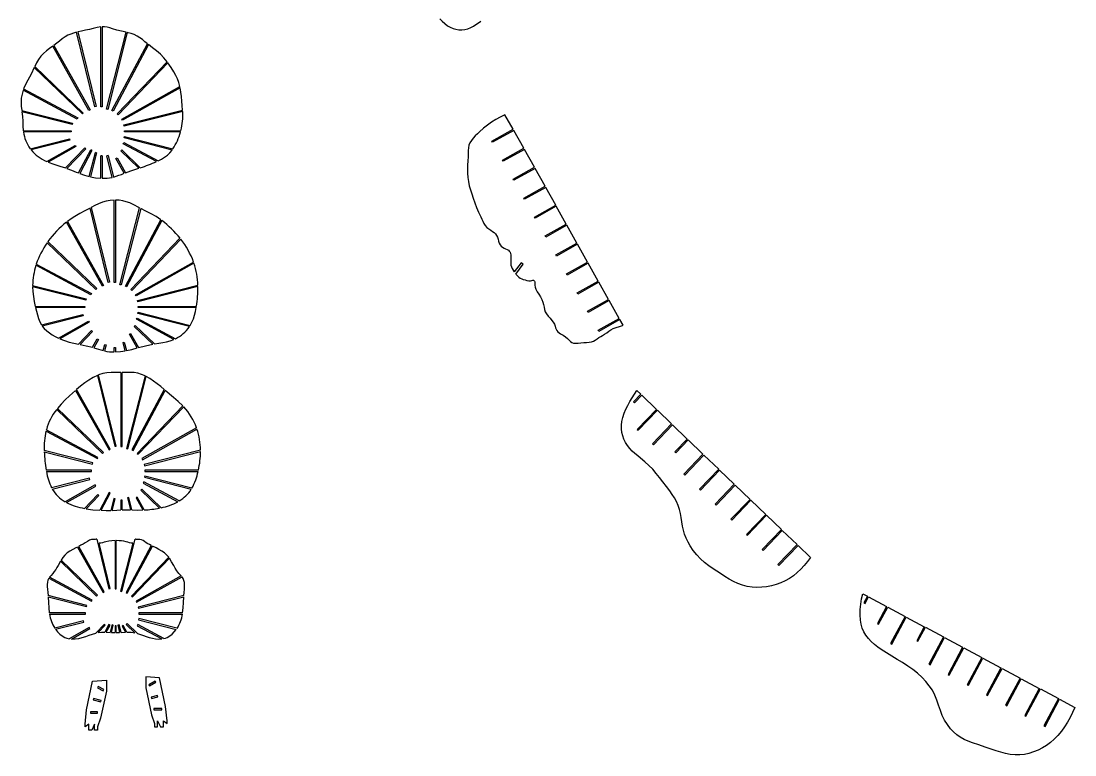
# Model space of a CAD drawing. Extents: x -3595 to 3921, y -3104 to 3416.
# Drawn here: x -2149 to 275, y -2720 to -1033 of the extents above; entities that cross this region are included whole.
import ezdxf

# ---------------------------------------------------------------- set-up
doc = ezdxf.new("R2010")
doc.units = 0
doc.layers.get('0').update_dxf_attribs({"linetype": 'CONTINUOUS'})

msp = doc.modelspace()

# ---------------------------------------------------------------- linework, layer by layer
at = {"color": 7, "linetype": 'CONTINUOUS'}
for p, q in [((-1979.6, -1230.1), (-2021.7, -1058.7)), ((-2018.8, -1058), (-1976.7, -1229.4)), ((-1965.7, -1230.2), (-1965.7, -1046.1)), ((-1962.7, -1045.9), (-1962.7, -1230.2)), ((-1952.7, -1235.1), (-1907.7, -1058.7)), ((-1904.8, -1059.3), (-1949.8, -1235.9)), ((-1992.9, -1238.5), (-2076, -1090.7)), ((-2073.5, -1088.9), (-1990.2, -1237.1)), ((-1940.1, -1238.3), (-1858.2, -1085.4)), ((-1855.8, -1087.2), (-1937.5, -1239.8)), ((-2117.6, -1137.1), (-2005.9, -1244.3)), ((-1927.9, -1246.5), (-1813.1, -1126.9)), ((-1811.2, -1129.3), (-1925.7, -1248.5)), ((-2008, -1246.5), (-2119, -1139.9)), ((-1917.3, -1258.3), (-1783.5, -1183.1)), ((-1782.9, -1186.2), (-1915.8, -1261)), ((-2019.8, -1258.3), (-2144.3, -1191.7)), ((-2143.3, -1188.8), (-2018.4, -1255.7)), ((-1976.7, -1229.4), (-1979.6, -1230.1)), ((-1962.7, -1230.2), (-1965.7, -1230.2)), ((-1949.8, -1235.9), (-1952.7, -1235.1)), ((-2147.7, -1238.2), (-2030.5, -1268)), ((-2031.3, -1270.9), (-2147.4, -1241.3)), ((-2018.4, -1255.7), (-2019.8, -1258.3)), ((-2005.9, -1244.3), (-2008, -1246.5)), ((-1990.2, -1237.1), (-1992.9, -1238.5)), ((-1937.5, -1239.8), (-1940.1, -1238.3)), ((-1925.7, -1248.5), (-1927.9, -1246.5)), ((-1915.8, -1261), (-1917.3, -1258.3)), ((-1912.4, -1271.8), (-1777.5, -1237.6)), ((-1777.3, -1240.7), (-1911.7, -1274.7)), ((-1017.3, -1281.8), (-1035.9, -1248.7)), ((-2030.5, -1268), (-2031.3, -1270.9)), ((-1911.7, -1274.7), (-1912.4, -1271.8)), ((-1065.8, -1309.1), (-1017.3, -1281.8)), ((-1015.8, -1284.4), (-1064.4, -1311.7)), ((-992.8, -1325.4), (-1015.8, -1284.4)), ((-2143.9, -1284.9), (-2033.6, -1284.9)), ((-2033.6, -1287.9), (-2143.5, -1287.9)), ((-2128.1, -1326.4), (-2037.9, -1303.5)), ((-2037.1, -1306.4), (-2126.1, -1328.9)), ((-2037.9, -1303.5), (-2037.1, -1306.4)), ((-2033.6, -1284.9), (-2033.6, -1287.9)), ((-1911.6, -1301.4), (-1910.9, -1298.5)), ((-1801.6, -1329.4), (-1911.6, -1301.4)), ((-1910.9, -1284.9), (-1781.4, -1284.9)), ((-1910.9, -1287.9), (-1910.9, -1284.9)), ((-1782.2, -1287.9), (-1910.9, -1287.9)), ((-1910.9, -1298.5), (-1799.8, -1326.7)), ((-1064.4, -1311.7), (-1065.8, -1309.1)), ((-2090.1, -1355.5), (-2024.8, -1318.8)), ((-2023.3, -1321.4), (-2086.6, -1357)), ((-2047.1, -1370.6), (-2002.5, -1324.2)), ((-2000.4, -1326.3), (-2044, -1371.8)), ((-2024.8, -1318.8), (-2023.3, -1321.4)), ((-2017.2, -1382.1), (-1988.8, -1329.2)), ((-1986.2, -1330.6), (-2014.3, -1383.2)), ((-2000.4, -1326.3), (-2002.5, -1324.2)), ((-1986.2, -1330.6), (-1988.8, -1329.2)), ((-1919.7, -1331.2), (-1917.6, -1329.1)), ((-1878.1, -1371.1), (-1919.7, -1331.2)), ((-1917.6, -1329.1), (-1874.9, -1370.1)), ((-1914.4, -1314.8), (-1913, -1312.2)), ((-1837.6, -1356), (-1914.4, -1314.8)), ((-1913, -1312.2), (-1834.1, -1354.4)), ((-1041.3, -1352.7), (-992.8, -1325.4)), ((-991.3, -1328), (-1039.9, -1355.3)), ((-968.3, -1369), (-991.3, -1328)), ((-1992.1, -1390.1), (-1978.1, -1334.9)), ((-1975.2, -1335.6), (-1989.2, -1390.8)), ((-1975.2, -1335.6), (-1978.1, -1334.9)), ((-1962.7, -1342.7), (-1965.7, -1342.7)), ((-1965.7, -1394.2), (-1965.7, -1342.7)), ((-1962.7, -1342.7), (-1962.7, -1394.3)), ((-1949, -1342), (-1951.9, -1342.7)), ((-1939.8, -1392.2), (-1951.9, -1342.7)), ((-1949, -1342), (-1936.8, -1391.5)), ((-1930.8, -1348.8), (-1928.2, -1347.3)), ((-1911.6, -1382.9), (-1930.8, -1348.8)), ((-1928.2, -1347.3), (-1908.8, -1381.9)), ((-1039.9, -1355.3), (-1041.3, -1352.7)), ((-1016.8, -1396.3), (-968.3, -1369)), ((-966.8, -1371.6), (-1015.4, -1398.9)), ((-943.8, -1412.5), (-966.8, -1371.6)), ((-1015.4, -1398.9), (-1016.8, -1396.3)), ((-992.3, -1439.8), (-943.8, -1412.5)), ((-942.3, -1415.2), (-990.8, -1442.5)), ((-919.3, -1456.1), (-942.3, -1415.2)), ((-1934.6, -1634), (-1934.6, -1444.4)), ((-1931.6, -1444.3), (-1931.6, -1634)), ((-990.8, -1442.5), (-992.3, -1439.8)), ((-1948.5, -1633.9), (-1990.4, -1463.1)), ((-1987.7, -1461.6), (-1945.6, -1633.2)), ((-1921.6, -1638.9), (-1876.6, -1462.1)), ((-1873.8, -1463.5), (-1918.7, -1639.6)), ((-967.8, -1483.4), (-919.3, -1456.1)), ((-917.8, -1458.7), (-966.3, -1486)), ((-894.8, -1499.7), (-917.8, -1458.7)), ((-1961.8, -1642.3), (-2044.5, -1495.1)), ((-2042.1, -1493.3), (-1959.1, -1640.8)), ((-1909, -1642.1), (-1827.5, -1489.8)), ((-1825, -1491.6), (-1906.4, -1643.5)), ((-966.3, -1486), (-967.8, -1483.4)), ((-943.3, -1527), (-894.8, -1499.7)), ((-893.3, -1502.3), (-941.8, -1529.6)), ((-870.3, -1543.3), (-893.3, -1502.3)), ((-941.8, -1529.6), (-943.3, -1527)), ((-1976.9, -1650.2), (-2089.1, -1542.5)), ((-2087.3, -1540), (-1974.8, -1648)), ((-1896.8, -1650.2), (-1783.5, -1532.2)), ((-1781.6, -1534.5), (-1894.6, -1652.3)), ((-918.8, -1570.6), (-870.3, -1543.3)), ((-868.8, -1545.9), (-917.3, -1573.2)), ((-845.8, -1586.9), (-868.8, -1545.9)), ((-917.3, -1573.2), (-918.8, -1570.6)), ((-1988.7, -1662.1), (-2115, -1594.4)), ((-2114.1, -1591.5), (-1987.3, -1659.4)), ((-1886.2, -1662.1), (-1752.3, -1586.8)), ((-1751.3, -1589.7), (-1884.7, -1664.7)), ((-998.9, -1588.3), (-1014.7, -1609.2)), ((-1010.8, -1614.4), (-994, -1592.1)), ((-994, -1592.1), (-998.9, -1588.3)), ((-894.3, -1614.2), (-845.8, -1586.9)), ((-844.3, -1589.5), (-892.8, -1616.8)), ((-821.2, -1630.5), (-844.3, -1589.5)), ((-892.8, -1616.8), (-894.3, -1614.2)), ((-2122.5, -1640.4), (-1999.5, -1671.7)), ((-2000.2, -1674.6), (-2122.5, -1643.5)), ((-1974.8, -1648), (-1976.9, -1650.2)), ((-1959.1, -1640.8), (-1961.8, -1642.3)), ((-1945.6, -1633.2), (-1948.5, -1633.9)), ((-1931.6, -1634), (-1934.6, -1634)), ((-1918.7, -1639.6), (-1921.6, -1638.9)), ((-1906.4, -1643.5), (-1909, -1642.1)), ((-1881.3, -1675.5), (-1742.2, -1640.3)), ((-1742.2, -1643.4), (-1880.6, -1678.4)), ((-869.8, -1657.8), (-821.2, -1630.5)), ((-819.8, -1633.1), (-868.3, -1660.4)), ((-797.5, -1672.7), (-819.8, -1633.1)), ((-1999.5, -1671.7), (-2000.2, -1674.6)), ((-1987.3, -1659.4), (-1988.7, -1662.1)), ((-1894.6, -1652.3), (-1896.8, -1650.2)), ((-1884.7, -1664.7), (-1886.2, -1662.1)), ((-868.3, -1660.4), (-869.8, -1657.8)), ((-846, -1700), (-797.5, -1672.7)), ((-2116.5, -1688.7), (-2002.5, -1688.7)), ((-2002.5, -1691.7), (-2115.8, -1691.7)), ((-2002.5, -1688.7), (-2002.5, -1691.7)), ((-1880.6, -1678.4), (-1881.3, -1675.5)), ((-1879.8, -1688.7), (-1745.5, -1688.7)), ((-1879.8, -1691.7), (-1879.8, -1688.7)), ((-1746, -1691.7), (-1879.8, -1691.7)), ((-796, -1675.4), (-844.5, -1702.6)), ((-773, -1716.3), (-796, -1675.4)), ((-2102.3, -1731.4), (-2006.8, -1707.3)), ((-2006, -1710.2), (-2100.6, -1734.1)), ((-2006.8, -1707.3), (-2006, -1710.2)), ((-1883.3, -1718.5), (-1881.9, -1715.9)), ((-1797.3, -1764.6), (-1883.3, -1718.5)), ((-1881.9, -1715.9), (-1793.9, -1763)), ((-1880.5, -1705.1), (-1879.8, -1702.2)), ((-1761.8, -1735.3), (-1880.5, -1705.1)), ((-1879.8, -1702.2), (-1760.1, -1732.7)), ((-844.5, -1702.6), (-846, -1700)), ((-821.5, -1743.6), (-773, -1716.3)), ((-771.5, -1718.9), (-820, -1746.2)), ((-764, -1732.2), (-771.5, -1718.9)), ((-2063.1, -1761.6), (-1993.7, -1722.5)), ((-1992.2, -1725.1), (-2059.7, -1763.1)), ((-2017.1, -1775.5), (-1987.3, -1744.5)), ((-1993.7, -1722.5), (-1992.2, -1725.1)), ((-1987.3, -1744.5), (-1985.1, -1746.5)), ((-1888.6, -1735), (-1886.5, -1732.8)), ((-1846.1, -1775.8), (-1888.6, -1735)), ((-1886.5, -1732.8), (-1842.5, -1775.1)), ((-820, -1746.2), (-821.5, -1743.6)), ((-1985.1, -1746.5), (-2013.5, -1776.1)), ((-1984.5, -1782.9), (-1974, -1763.3)), ((-1971.3, -1764.7), (-1981.6, -1783.9)), ((-1974, -1763.3), (-1971.3, -1764.7)), ((-1899.7, -1752.6), (-1897.1, -1751.1)), ((-1881.9, -1784.4), (-1899.7, -1752.6)), ((-1897.1, -1751.1), (-1878.9, -1783.6)), ((-1960.2, -1790.4), (-1956.5, -1776.1)), ((-1953.6, -1776.9), (-1957.3, -1791.1)), ((-1956.5, -1776.1), (-1953.6, -1776.9)), ((-1934.6, -1793.4), (-1934.6, -1783)), ((-1934.6, -1783), (-1931.6, -1783)), ((-1931.6, -1783), (-1931.6, -1793.3)), ((-1914.5, -1772.1), (-1911.6, -1771.4)), ((-1909.9, -1790.9), (-1914.5, -1772.1)), ((-1911.6, -1771.4), (-1906.9, -1790.4)), ((-1919.5, -1841.1), (-1919.5, -2010.5)), ((-1916.5, -2010.5), (-1916.5, -1841)), ((-1973.4, -1847.3), (-1933.4, -2010.4)), ((-1930.5, -2009.7), (-1970.6, -1846.2)), ((-1864, -1848.3), (-1906.5, -2015.4)), ((-1903.6, -2016.2), (-1861.2, -1849.7)), ((-2023.6, -1881.9), (-1946.7, -2018.8)), ((-1944, -2017.3), (-2021.3, -1879.9)), ((-1819.7, -1880.1), (-1894, -2018.6)), ((-1891.3, -2020), (-1817.4, -1882.1)), ((-723.6, -1890.9), (-740, -1908)), ((-732.6, -1882.3), (-723.6, -1890.9)), ((-740, -1908), (-737.8, -1910.1)), ((-737.8, -1910.1), (-721.4, -1893)), ((-721.4, -1893), (-687.5, -1925.5)), ((-2067.2, -1925.6), (-1961.8, -2026.7)), ((-1959.7, -2024.6), (-2065.3, -1923.2)), ((-1777, -1917.7), (-1881.7, -2026.7)), ((-1879.5, -2028.8), (-1774.9, -1919.9)), ((-687.5, -1925.5), (-731.7, -1971.5)), ((-729.5, -1973.6), (-685.4, -1927.6)), ((-685.4, -1927.6), (-652.5, -1959.1)), ((-652.5, -1959.1), (-696.7, -2005.1)), ((-694.5, -2007.2), (-650.4, -1961.2)), ((-650.4, -1961.2), (-616.5, -1993.7)), ((-2091.7, -1975.3), (-1973.6, -2038.6)), ((-1972.2, -2036), (-2091, -1972.3)), ((-1745.5, -1968), (-1871.1, -2038.6)), ((-1869.6, -2041.2), (-1744.5, -1970.9)), ((-731.7, -1971.5), (-729.5, -1973.6)), ((-1933.4, -2010.4), (-1930.5, -2009.7)), ((-1919.5, -2010.5), (-1916.5, -2010.5)), ((-696.7, -2005.1), (-694.5, -2007.2)), ((-616.5, -1993.7), (-644.8, -2023.2)), ((-642.6, -2025.3), (-614.3, -1995.8)), ((-614.3, -1995.8), (-580.4, -2028.4)), ((-1984.4, -2048.3), (-2095.8, -2019.9)), ((-2095.7, -2023), (-1985.1, -2051.2)), ((-1973.6, -2038.6), (-1972.2, -2036)), ((-1961.8, -2026.7), (-1959.7, -2024.6)), ((-1946.7, -2018.8), (-1944, -2017.3)), ((-1906.5, -2015.4), (-1903.6, -2016.2)), ((-1894, -2018.6), (-1891.3, -2020)), ((-1881.7, -2026.7), (-1879.5, -2028.8)), ((-1736.3, -2019.2), (-1866.3, -2052.1)), ((-1865.5, -2055), (-1736.3, -2022.3)), ((-644.8, -2023.2), (-642.6, -2025.3)), ((-580.4, -2028.4), (-624.6, -2074.4)), ((-622.4, -2076.4), (-578.2, -2030.5)), ((-578.2, -2030.5), (-544.3, -2063)), ((-1985.1, -2051.2), (-1984.4, -2048.3)), ((-1871.1, -2038.6), (-1869.6, -2041.2)), ((-1866.3, -2052.1), (-1865.5, -2055)), ((-1987.4, -2065.2), (-2091.2, -2065.2)), ((-2090.6, -2068.2), (-1987.4, -2068.2)), ((-1991.7, -2083.8), (-2078.8, -2105.8)), ((-1990.9, -2086.7), (-1991.7, -2083.8)), ((-1987.4, -2068.2), (-1987.4, -2065.2)), ((-1864.7, -2078.7), (-1865.4, -2081.6)), ((-1865.4, -2081.6), (-1757.6, -2109.1)), ((-1741.1, -2065.2), (-1864.7, -2065.2)), ((-1864.7, -2065.2), (-1864.7, -2068.2)), ((-1864.7, -2068.2), (-1741.8, -2068.2)), ((-1755.9, -2106.4), (-1864.7, -2078.7)), ((-624.6, -2074.4), (-622.4, -2076.4)), ((-544.3, -2063), (-588.5, -2109)), ((-586.3, -2111.1), (-542.2, -2065.1)), ((-542.2, -2065.1), (-508.3, -2097.6)), ((-2077.4, -2108.6), (-1990.9, -2086.7)), ((-1978.6, -2099), (-2047.7, -2137.9)), ((-2044.5, -2139.6), (-1977.1, -2101.7)), ((-1977.1, -2101.7), (-1978.6, -2099)), ((-1866.8, -2092.4), (-1868.2, -2095.1)), ((-1868.2, -2095.1), (-1788.6, -2137.7)), ((-1785.5, -2136), (-1866.8, -2092.4)), ((-588.5, -2109), (-586.3, -2111.1)), ((-508.3, -2097.6), (-552.4, -2143.6)), ((-550.3, -2145.7), (-506.1, -2099.7)), ((-506.1, -2099.7), (-472.2, -2132.3)), ((-1972.2, -2121), (-2003.2, -2153.2)), ((-1999.6, -2153.9), (-1970.1, -2123.1)), ((-1970.1, -2123.1), (-1972.2, -2121)), ((-1946.5, -2116.6), (-1968.2, -2157.3)), ((-1964.9, -2157.5), (-1943.8, -2118)), ((-1943.8, -2118), (-1946.5, -2116.6)), ((-1935.8, -2130.5), (-1942.7, -2157.7)), ((-1939.6, -2157.6), (-1932.9, -2131.3)), ((-1932.9, -2131.3), (-1935.8, -2130.5)), ((-1901.4, -2128), (-1904.3, -2128.7)), ((-1904.3, -2128.7), (-1897.4, -2156.7)), ((-1894.3, -2156.8), (-1901.4, -2128)), ((-1882, -2127.6), (-1884.7, -2129.1)), ((-1884.7, -2129.1), (-1869.2, -2156.6)), ((-1865.8, -2156.5), (-1882, -2127.6)), ((-1871.4, -2109.3), (-1873.5, -2111.5)), ((-1873.5, -2111.5), (-1830.7, -2152.6)), ((-1827.2, -2151.8), (-1871.4, -2109.3)), ((-472.2, -2132.3), (-516.4, -2178.2)), ((-1916.5, -2134), (-1919.5, -2134)), ((-1919.5, -2134), (-1919.5, -2156.4)), ((-1916.5, -2156.2), (-1916.5, -2134)), ((-1916.5, -2156.2), (-1897.4, -2156.7)), ((-552.4, -2143.6), (-550.3, -2145.7)), ((-514.2, -2180.3), (-470, -2134.3)), ((-470, -2134.3), (-436.1, -2166.9)), ((-516.4, -2178.2), (-514.2, -2180.3)), ((-436.1, -2166.9), (-480.3, -2212.9)), ((-478.1, -2215), (-434, -2169)), ((-434, -2169), (-400.1, -2201.5)), ((-400.1, -2201.5), (-444.2, -2247.5)), ((-442.1, -2249.6), (-397.9, -2203.6)), ((-397.9, -2203.6), (-364, -2236.1)), ((-1975, -2224), (-1946.9, -2338.2)), ((-1933, -2227.2), (-1933, -2338.2)), ((-1930, -2338.2), (-1930, -2227.1)), ((-1917.1, -2343.9), (-1886.6, -2224)), ((-480.3, -2212.9), (-478.1, -2215)), ((-2019, -2241.9), (-1960.2, -2346.6)), ((-1957.6, -2345.1), (-2016.4, -2240.6)), ((-1944, -2337.4), (-1969.7, -2232.9)), ((-1891.9, -2232.9), (-1920, -2343.2)), ((-1849.7, -2238.4), (-1907.5, -2346.4)), ((-1904.8, -2347.8), (-1847, -2239.8)), ((-444.2, -2247.5), (-442.1, -2249.6)), ((-364, -2236.1), (-408.2, -2282.1)), ((-406, -2284.2), (-361.8, -2238.2)), ((-361.8, -2238.2), (-332.8, -2266.1)), ((-2058.4, -2274.7), (-1975.3, -2354.5)), ((-1973.3, -2352.3), (-2056.9, -2272.1)), ((-1809.5, -2265.2), (-1895.2, -2354.5)), ((-1893.1, -2356.6), (-1807.7, -2267.7)), ((-408.2, -2282.1), (-406, -2284.2)), ((-2085.5, -2313.7), (-1987.2, -2366.4)), ((-1985.8, -2363.7), (-2083.8, -2311.2)), ((-1780.8, -2308), (-1884.6, -2366.4)), ((-1883.2, -2369), (-1778.7, -2310.2)), ((-1960.2, -2346.6), (-1957.6, -2345.1)), ((-1946.9, -2338.2), (-1944, -2337.4)), ((-1933, -2338.2), (-1930, -2338.2)), ((-1920, -2343.2), (-1917.1, -2343.9)), ((-1907.5, -2346.4), (-1904.8, -2347.8)), ((-212.6, -2349.4), (-202.2, -2355)), ((-1997.9, -2376), (-2087, -2353.3)), ((-2086.7, -2356.5), (-1998.6, -2378.9)), ((-1987.2, -2366.4), (-1985.8, -2363.7)), ((-1975.3, -2354.5), (-1973.3, -2352.3)), ((-1895.2, -2354.5), (-1893.1, -2356.6)), ((-1884.6, -2366.4), (-1883.2, -2369)), ((-1774.8, -2353.2), (-1879.8, -2379.8)), ((-1879.1, -2382.7), (-1775, -2356.4)), ((-202.2, -2355), (-210.3, -2370.1)), ((-210.3, -2370.1), (-207.6, -2371.5)), ((-207.6, -2371.5), (-199.5, -2356.4)), ((-199.5, -2356.4), (-158.1, -2378.6)), ((-2000.9, -2393), (-2084.3, -2393)), ((-2083.8, -2396), (-2000.9, -2396)), ((-2000.9, -2396), (-2000.9, -2393)), ((-1998.6, -2378.9), (-1997.9, -2376)), ((-1879.8, -2379.8), (-1879.1, -2382.7)), ((-1777.5, -2393), (-1878.2, -2393)), ((-1878.2, -2393), (-1878.2, -2396)), ((-1878.2, -2396), (-1777.9, -2396)), ((-158.1, -2378.6), (-179.1, -2417.8)), ((-176.5, -2419.3), (-155.4, -2380)), ((-155.4, -2380), (-115.3, -2401.5)), ((-2005.2, -2411.5), (-2071.7, -2428.4)), ((-2069.9, -2431), (-2004.5, -2414.5)), ((-2004.5, -2414.5), (-2005.2, -2411.5)), ((-1958, -2419.8), (-1977.2, -2439.8)), ((-1972, -2438.7), (-1955.8, -2421.9)), ((-1955.8, -2421.9), (-1958, -2419.8)), ((-1947.1, -2420.3), (-1956.4, -2437.7)), ((-1953, -2437.7), (-1944.4, -2421.7)), ((-1944.4, -2421.7), (-1947.1, -2420.3)), ((-1939.8, -2420.7), (-1944.2, -2438.1)), ((-1941.2, -2438.3), (-1936.9, -2421.4)), ((-1936.9, -2421.4), (-1939.8, -2420.7)), ((-1930, -2422.8), (-1933, -2422.8)), ((-1933, -2422.8), (-1933, -2438.6)), ((-1930, -2438.7), (-1930, -2422.8)), ((-1923.6, -2420.5), (-1926.5, -2421.2)), ((-1926.5, -2421.2), (-1922.3, -2438.4)), ((-1919.2, -2438.2), (-1923.6, -2420.5)), ((-1914.2, -2422.2), (-1916.8, -2423.7)), ((-1916.8, -2423.7), (-1908.9, -2437.7)), ((-1905.5, -2437.7), (-1914.2, -2422.2)), ((-1905, -2417.8), (-1907.1, -2420)), ((-1907.1, -2420), (-1887.1, -2439.2)), ((-1881.2, -2440.7), (-1905, -2417.8)), ((-1880.3, -2420.2), (-1881.8, -2422.8)), ((-1881.8, -2422.8), (-1825.2, -2453.1)), ((-1820.4, -2452.3), (-1880.3, -2420.2)), ((-1878.2, -2406.5), (-1878.9, -2409.4)), ((-1878.9, -2409.4), (-1792.2, -2431.5)), ((-1790.4, -2428.8), (-1878.2, -2406.5)), ((-179.1, -2417.8), (-176.5, -2419.3)), ((-115.3, -2401.5), (-148.8, -2463.9)), ((-146.1, -2465.3), (-112.7, -2402.9)), ((-112.7, -2402.9), (-71.3, -2425.1)), ((-1992.1, -2426.8), (-2038.4, -2452.8)), ((-2033.3, -2453.4), (-1990.7, -2429.4)), ((-1990.7, -2429.4), (-1992.1, -2426.8)), ((-1953, -2437.7), (-1944.2, -2438.1)), ((-1941.2, -2438.3), (-1933, -2438.6)), ((-1930, -2438.7), (-1922.3, -2438.4)), ((-1919.2, -2438.2), (-1908.9, -2437.7)), ((-71.3, -2425.1), (-88.4, -2457.2)), ((-85.8, -2458.6), (-68.6, -2426.5)), ((-68.6, -2426.5), (-27.2, -2448.7)), ((-148.8, -2463.9), (-146.1, -2465.3)), ((-88.4, -2457.2), (-85.8, -2458.6)), ((-27.2, -2448.7), (-60.6, -2511.1)), ((-58, -2512.6), (-24.5, -2450.1)), ((-24.5, -2450.1), (16.9, -2472.3)), ((16.9, -2472.3), (-16.5, -2534.7)), ((-13.9, -2536.2), (19.5, -2473.8)), ((19.5, -2473.8), (61, -2495.9)), ((61, -2495.9), (27.5, -2558.4)), ((-60.6, -2511.1), (-58, -2512.6)), ((30.2, -2559.8), (63.6, -2497.4)), ((63.6, -2497.4), (105, -2519.6)), ((105, -2519.6), (71.6, -2582)), ((74.3, -2583.4), (107.7, -2521)), ((107.7, -2521), (149.1, -2543.2)), ((-1830.7, -2542.2), (-1862.4, -2540.5)), ((-1862.4, -2540.5), (-1862.4, -2565.8)), ((-1816.5, -2608.5), (-1830.7, -2542.2)), ((-16.5, -2534.7), (-13.9, -2536.2)), ((149.1, -2543.2), (115.7, -2605.6)), ((118.3, -2607), (151.8, -2544.6)), ((151.8, -2544.6), (193.2, -2566.8)), ((-1998.8, -2616.3), (-1984.5, -2550.1)), ((-1984.5, -2550.1), (-1952.8, -2548.3)), ((-1971.9, -2562.6), (-1973.3, -2565.2)), ((-1973.3, -2565.2), (-1960.3, -2572.2)), ((-1958.9, -2569.5), (-1971.9, -2562.6)), ((-1960.3, -2572.2), (-1958.9, -2569.5)), ((-1952.8, -2548.3), (-1952.8, -2573.6)), ((-1862.4, -2565.8), (-1848.7, -2627.4)), ((-1840.5, -2550.2), (-1855.2, -2558.5)), ((-1855.2, -2558.5), (-1853.7, -2561.1)), ((-1853.7, -2561.1), (-1839, -2552.8)), ((-1839, -2552.8), (-1840.5, -2550.2)), ((27.5, -2558.4), (30.2, -2559.8)), ((193.2, -2566.8), (159.8, -2629.2)), ((162.4, -2630.6), (195.8, -2568.2)), ((195.8, -2568.2), (237.3, -2590.4)), ((-1982.6, -2590.4), (-1983.3, -2593.3)), ((-1983.3, -2593.3), (-1965.8, -2597.7)), ((-1965.1, -2594.8), (-1982.6, -2590.4)), ((-1952.8, -2573.6), (-1966.5, -2635.2)), ((-1835.4, -2583.4), (-1849.5, -2587)), ((-1849.5, -2587), (-1848.8, -2589.9)), ((-1848.8, -2589.9), (-1834.7, -2586.3)), ((-1834.7, -2586.3), (-1835.4, -2583.4)), ((71.6, -2582), (74.3, -2583.4)), ((237.3, -2590.4), (203.8, -2652.8)), ((206.5, -2654.2), (239.9, -2591.8)), ((239.9, -2591.8), (275.2, -2610.7)), ((-2001.8, -2649.2), (-1998.8, -2616.3)), ((-1965.8, -2597.7), (-1965.1, -2594.8)), ((-1825.5, -2612.8), (-1843.9, -2612.8)), ((-1843.9, -2612.8), (-1843.9, -2615.8)), ((-1843.9, -2615.8), (-1825.5, -2615.8)), ((-1825.5, -2615.8), (-1825.5, -2612.8)), ((-1813.4, -2641.3), (-1816.5, -2608.5)), ((115.7, -2605.6), (118.3, -2607)), ((-1973.3, -2620.7), (-1989.7, -2620.7)), ((-1989.7, -2620.7), (-1989.7, -2623.7)), ((-1989.7, -2623.7), (-1973.3, -2623.7)), ((-1973.3, -2623.7), (-1973.3, -2620.7)), ((-1966.5, -2635.2), (-1973.2, -2655.5)), ((-1848.7, -2627.4), (-1842, -2647.7)), ((-1835.5, -2655.3), (-1835.5, -2641.3)), ((-1835.5, -2641.3), (-1828.7, -2655.3)), ((-1821.8, -2655.3), (-1821.8, -2641.3)), ((-1821.8, -2641.3), (-1813.4, -2647.7)), ((-1813.4, -2647.7), (-1813.4, -2641.3)), ((159.8, -2629.2), (162.4, -2630.6)), ((-1993.4, -2649.2), (-2001.8, -2655.5)), ((-2001.8, -2655.5), (-2001.8, -2649.2)), ((-1993.4, -2663.2), (-1993.4, -2649.2)), ((-1986.5, -2663.2), (-1993.4, -2663.2)), ((-1979.8, -2649.2), (-1986.5, -2663.2)), ((-1979.8, -2663.2), (-1979.8, -2649.2)), ((-1973.2, -2663.2), (-1979.8, -2663.2)), ((-1973.2, -2655.5), (-1973.2, -2663.2)), ((-1842, -2647.7), (-1842, -2655.3)), ((-1842, -2655.3), (-1835.5, -2655.3)), ((-1828.7, -2655.3), (-1821.8, -2655.3)), ((203.8, -2652.8), (206.5, -2654.2))]:
    msp.add_line(p, q, dxfattribs=at)
at = {"color": 7, "linetype": 'CONTINUOUS', "flags": 128}
for points in [[(-1185.9, -1027.7), (-1180.3, -1033.5), (-1174.3, -1038.9), (-1167.8, -1043.8), (-1161.8, -1047.2), (-1155.4, -1050), (-1148.7, -1051.9), (-1141.8, -1053), (-1134.8, -1053.1), (-1127.9, -1052.3), (-1121.2, -1050.6), (-1114.7, -1048), (-1108.6, -1044.6), (-1102.7, -1040.9), (-1097, -1036.9), (-1091.2, -1033)], [(-2021.7, -1058.7), (-2028.4, -1060.5), (-2034.9, -1062.7), (-2041.2, -1065.3), (-2047.9, -1069.2), (-2054.3, -1073.8), (-2060.6, -1078.8), (-2067, -1084), (-2073.5, -1088.9)], [(-1965.7, -1046.1), (-1974.3, -1047.5), (-1982.9, -1049.7), (-1991.8, -1052), (-2000.8, -1054.1), (-2009.8, -1056), (-2018.8, -1058)], [(-1907.7, -1058.7), (-1918.1, -1056.4), (-1928.6, -1053.9), (-1939, -1050.9), (-1945, -1048.9), (-1950.9, -1047.2), (-1956.8, -1046.1), (-1962.7, -1045.9)], [(-1858.2, -1085.4), (-1864.1, -1080.5), (-1870, -1075.7), (-1876, -1071.2), (-1882.2, -1067.3), (-1888.7, -1064.1), (-1895.5, -1061.8), (-1902.6, -1059.9), (-1904.8, -1059.3)], [(-2076, -1090.7), (-2083.5, -1096), (-2090.7, -1101.5), (-2097.4, -1107.4), (-2103.4, -1113.9), (-2108.7, -1121.1), (-2113.4, -1128.9), (-2117.6, -1137.1)], [(-1813.1, -1126.9), (-1820.5, -1117.8), (-1828.5, -1109.3), (-1837.2, -1101.6), (-1846.4, -1094.4), (-1855.8, -1087.2)], [(-1783.5, -1183.1), (-1786, -1174.5), (-1789.2, -1166), (-1793.1, -1157.8), (-1797.4, -1149.9), (-1804, -1139.4), (-1811.2, -1129.3)], [(-2119, -1139.9), (-2126.2, -1154.7), (-2133.9, -1169), (-2138.9, -1178.7), (-2143.3, -1188.8)], [(-1777.5, -1237.6), (-1778.5, -1227.4), (-1779.6, -1217), (-1780.4, -1206.6), (-1781.4, -1196.3), (-1782.9, -1186.2)], [(-2144.3, -1191.7), (-2146.8, -1200.7), (-2148.5, -1210), (-2149.1, -1219.4), (-2148.7, -1228.8), (-2147.7, -1238.2)], [(-2147.4, -1241.3), (-2146.1, -1252.2), (-2145.4, -1263.1), (-2144.8, -1274), (-2143.9, -1284.9)], [(-1035.9, -1248.7), (-1046.8, -1253.7), (-1057, -1259.2), (-1066.7, -1265.3), (-1076.1, -1272.1), (-1085.3, -1279.4), (-1094.4, -1287.3), (-1099.5, -1292), (-1104.5, -1297), (-1109.1, -1302.1), (-1113.2, -1307.4), (-1116.5, -1312.9), (-1118.9, -1318.4), (-1120.1, -1324.2), (-1120.4, -1330.1), (-1120.3, -1336.2), (-1120.4, -1345.2), (-1121.3, -1354.5), (-1122.2, -1363.9), (-1122.3, -1373.2), (-1121.9, -1382.4), (-1121.2, -1392.2), (-1120.1, -1402), (-1118.2, -1411.7), (-1115.5, -1421.1), (-1112.3, -1430.4), (-1109.2, -1439.8), (-1105.5, -1450.8), (-1101.4, -1461.5), (-1096.6, -1472.1), (-1091.6, -1482.7), (-1089.3, -1488), (-1086.9, -1493.2), (-1084.2, -1498.3), (-1081.1, -1503), (-1077.4, -1507.2), (-1073.1, -1510.7), (-1068.2, -1513.9), (-1064.4, -1516.3), (-1060.8, -1519), (-1057.6, -1522), (-1055.1, -1525.7), (-1053.3, -1530), (-1051.9, -1534.5), (-1050.6, -1539.2), (-1049.2, -1543.7), (-1047.2, -1547.6), (-1044.8, -1550.6), (-1041.7, -1552.9), (-1038.1, -1554.7), (-1034.4, -1556.2), (-1030.8, -1557.9), (-1028.1, -1559.5), (-1025.9, -1561.5), (-1024.3, -1564), (-1023.3, -1566.9), (-1022.8, -1570.2), (-1022.6, -1573.8), (-1022.6, -1579.2), (-1022.8, -1584.6), (-1022.8, -1589.7), (-1022.3, -1594.2), (-1021.2, -1598.2), (-1019.6, -1601.9), (-1017.3, -1605.5), (-1014.7, -1609.2)], [(-1834.1, -1354.4), (-1826.2, -1350.5), (-1818.8, -1346.1), (-1812.3, -1341.1), (-1806.6, -1335.5), (-1801.6, -1329.4)], [(-2086.6, -1357), (-2073.5, -1361.8), (-2060.3, -1366.2), (-2047.1, -1370.6)], [(-2044, -1371.8), (-2033, -1375.9), (-2022.1, -1380.3), (-2017.2, -1382.1)], [(-1908.8, -1381.9), (-1896.8, -1377.5), (-1884.9, -1373.4), (-1878.1, -1371.1)], [(-2014.3, -1383.2), (-2003.3, -1386.9), (-1992.1, -1390.1)], [(-1989.2, -1390.8), (-1977.5, -1393), (-1965.7, -1394.2)], [(-1934.6, -1444.4), (-1943.8, -1445.1), (-1953, -1446.9), (-1962, -1449.6), (-1970.7, -1453.1), (-1979.2, -1457.2), (-1987.7, -1461.6)], [(-1876.6, -1462.1), (-1891.5, -1454.5), (-1899.2, -1451), (-1907.1, -1448.1), (-1915.1, -1446), (-1923.3, -1444.7), (-1931.6, -1444.3)], [(-1990.4, -1463.1), (-2002.3, -1469.2), (-2014, -1475.4), (-2025.4, -1481.9), (-2033.9, -1487.4), (-2042.1, -1493.3)], [(-1827.5, -1489.8), (-1838.4, -1482.4), (-1849.9, -1475.8), (-1861.8, -1469.6), (-1873.8, -1463.5)], [(-1010.8, -1614.4), (-1007.7, -1618), (-1004.4, -1621.3), (-1001, -1623.8), (-997.5, -1625.4), (-993.8, -1626.7), (-989.8, -1628), (-985.6, -1629.4), (-981.4, -1630.1), (-977, -1629.9), (-974.3, -1629.4), (-972, -1628.9), (-970.5, -1628.8), (-969.4, -1629), (-968.4, -1629.7), (-967.9, -1630.7), (-967.6, -1632.1), (-967.4, -1635.7), (-967.3, -1639.9), (-966.6, -1644.5), (-964.9, -1649.1), (-961.7, -1655), (-957.9, -1661), (-954.1, -1667), (-950.8, -1672.9), (-948.6, -1678.8), (-947.2, -1684.7), (-946.1, -1690.5), (-944.9, -1695.8), (-943.1, -1701), (-940.3, -1706.1), (-936.5, -1711.1), (-932.2, -1716), (-927.9, -1721), (-924.7, -1725.3), (-922.2, -1729.6), (-920.6, -1733.9), (-919.5, -1738.2), (-918.4, -1741.5), (-916.9, -1744.5), (-914.7, -1747.3), (-911.6, -1749.8), (-907.9, -1752.1), (-902.3, -1755.2), (-896.8, -1758.6), (-892.1, -1762.4), (-888.1, -1766.5), (-885.1, -1769.4), (-881.9, -1771.7), (-878.3, -1773.1), (-874.2, -1773.7), (-867.8, -1773.4), (-861.1, -1772.5), (-854.6, -1771.8), (-848.4, -1771.6), (-842.5, -1771.3), (-836.9, -1770.3), (-832.6, -1768.6), (-828.3, -1766.1), (-824.1, -1763.2), (-819.9, -1760.4), (-815.7, -1757.8), (-811.5, -1755.6), (-806.6, -1752.9), (-801.9, -1749.6), (-797.3, -1745.7), (-792.5, -1742.3), (-787.2, -1739.8), (-779.9, -1737.6), (-772.5, -1735.4), (-765.3, -1732.7), (-764, -1732.2)], [(-2122.5, -1643.5), (-2122, -1654.8), (-2120.6, -1666), (-2118.8, -1677.3), (-2116.5, -1688.7)], [(-2115.8, -1691.7), (-2113.8, -1700.1), (-2111.5, -1708.4), (-2108.9, -1716.4), (-2106, -1724.2), (-2102.3, -1731.4)], [(-1760.1, -1732.7), (-1756, -1725.1), (-1752.6, -1717.1), (-1749.9, -1708.8), (-1747.7, -1700.3), (-1746, -1691.7)], [(-2100.6, -1734.1), (-2095.8, -1739.9), (-2090.2, -1745), (-2084, -1749.7), (-2077.3, -1754), (-2070.3, -1757.9), (-2063.1, -1761.6)], [(-2059.7, -1763.1), (-2049.3, -1767.3), (-2038.7, -1770.7), (-2027.9, -1773.3), (-2017.1, -1775.5)], [(-1842.5, -1775.1), (-1831.9, -1773.4), (-1823.1, -1771.9), (-1814.4, -1770.1), (-1805.8, -1767.8), (-1797.3, -1764.6)], [(-2013.5, -1776.1), (-1999, -1779.1), (-1984.5, -1782.9)], [(-1931.6, -1793.3), (-1920.7, -1792.5), (-1909.9, -1790.9)], [(-1906.9, -1790.4), (-1894.3, -1787.6), (-1881.9, -1784.4)], [(-1878.9, -1783.6), (-1862.6, -1779.3), (-1846.1, -1775.8)], [(-1919.5, -1841.1), (-1931.1, -1841.1), (-1941.7, -1841.1), (-1951.6, -1841.7), (-1961.2, -1843.3), (-1970.6, -1846.2)], [(-1864, -1848.3), (-1872, -1845), (-1880.3, -1842.5), (-1888.9, -1841.1), (-1897.7, -1840.5), (-1906.9, -1840.5), (-1916.5, -1841)], [(-1973.4, -1847.3), (-1983.4, -1852.1), (-1993.1, -1858), (-2002.7, -1864.7), (-2012.1, -1872.1), (-2021.3, -1879.9)], [(-1819.7, -1880.1), (-1827.8, -1873.2), (-1835.9, -1866.6), (-1844.1, -1860.3), (-1852.6, -1854.6), (-1861.2, -1849.7)], [(-2023.6, -1881.9), (-2037.9, -1894.6), (-2047.6, -1903.9), (-2056.8, -1913.4), (-2065.3, -1923.2)], [(-1777, -1917.7), (-1787.5, -1907.7), (-1798.5, -1898.1), (-1817.4, -1882.1)], [(-332.8, -2266.1), (-339.9, -2275.4), (-347.4, -2284.3), (-355.2, -2292.7), (-363.5, -2300.6), (-372.2, -2307.8), (-381.6, -2314.3), (-391.3, -2319.8), (-401.5, -2324.5), (-412.2, -2328.3), (-423.1, -2331.3), (-434.3, -2333.3), (-445.4, -2334.4), (-456.5, -2334.6), (-467.6, -2333.9), (-478.6, -2332.3), (-489.5, -2329.6), (-500.2, -2326), (-510.4, -2321.4), (-520.3, -2316), (-529.9, -2309.9), (-542.3, -2301.6), (-554.6, -2293.3), (-566.7, -2284.9), (-576.7, -2277.2), (-586.1, -2268.9), (-594.8, -2259.8), (-602.8, -2249.9), (-609.9, -2239.4), (-614.8, -2230.7), (-619.1, -2221.8), (-622.6, -2212.6), (-625.4, -2203.2), (-627.5, -2193.6), (-629.1, -2183.9), (-630.6, -2174.3), (-632.4, -2164.7), (-634.7, -2155.4), (-637.8, -2146.2), (-641.7, -2137.5), (-646.2, -2129.1), (-651.4, -2120.8), (-657, -2112.8), (-664.7, -2102.5), (-672.4, -2092.4), (-680.1, -2082.4), (-687.8, -2072.6), (-695.9, -2063.2), (-704.6, -2054.2), (-714, -2045.9), (-723.9, -2037.9), (-730.5, -2032.5), (-737, -2027), (-743.2, -2021.3), (-749, -2015.2), (-754.2, -2008.7), (-758.7, -2001.7), (-762.3, -1994.3), (-765, -1986.5), (-766.8, -1978.4), (-767.7, -1970.2), (-767.7, -1961.9), (-766.9, -1953.6), (-764.8, -1944), (-761.8, -1934.6), (-757.9, -1925.4), (-753.4, -1916.4), (-748.5, -1907.6), (-743.4, -1899), (-738.1, -1890.5), (-732.6, -1882.3)], [(-1999.6, -2153.9), (-1983.9, -2156.1), (-1968.2, -2157.3)], [(-1964.9, -2157.5), (-1953.6, -2157.8), (-1942.7, -2157.7)], [(-1939.6, -2157.6), (-1929.1, -2157.1), (-1919.5, -2156.4)], [(-1894.3, -2156.8), (-1881.7, -2156.9), (-1869.2, -2156.6)], [(-1975, -2224), (-1975.1, -2224), (-1975.5, -2223.9), (-1976, -2224), (-1978.5, -2224.5), (-1981.6, -2224.6), (-1986.8, -2224.8), (-1991.9, -2226.3), (-1996.6, -2229.3), (-2001.4, -2232.4), (-2006.3, -2235.3), (-2011.3, -2238), (-2016.4, -2240.6)], [(-1933, -2227.2), (-1940.6, -2227.6), (-1947.5, -2228.4), (-1954.3, -2229.8), (-1958.1, -2231.1), (-1962, -2232.4), (-1965.7, -2233.3), (-1967.8, -2233.3), (-1969.7, -2232.9)], [(-1891.9, -2232.9), (-1893.9, -2233.3), (-1896, -2233.3), (-1899.8, -2232.4), (-1903.7, -2231.1), (-1907.5, -2229.8), (-1912.8, -2228.6), (-1918.2, -2227.9), (-1923.8, -2227.5), (-1930, -2227.1)], [(-1849.7, -2238.4), (-1853.5, -2236.4), (-1857.4, -2234.2), (-1861.1, -2232), (-1864.8, -2229.5), (-1868.4, -2227.1), (-1872.1, -2225.4), (-1876.2, -2224.7), (-1880.1, -2224.6), (-1882.3, -2224.6), (-1884.2, -2224.4), (-1885.8, -2224), (-1886.2, -2223.9), (-1886.6, -2224)], [(-2019, -2241.9), (-2023, -2243.9), (-2030, -2247.5), (-2036.6, -2251.3), (-2042.7, -2255.5), (-2048.1, -2260.4), (-2052.8, -2265.9), (-2056.9, -2272.1)], [(-1809.5, -2265.2), (-1814.2, -2259.9), (-1819.5, -2255.2), (-1825.5, -2251.1), (-1831.9, -2247.4), (-1838.7, -2243.9), (-1847, -2239.8)], [(-2058.4, -2274.7), (-2063.7, -2284.2), (-2066.5, -2289), (-2069.4, -2293.8), (-2072.6, -2298.4), (-2076.1, -2302.8), (-2080, -2307), (-2083.8, -2311.2)], [(-1780.8, -2308), (-1785.9, -2302.5), (-1790.4, -2296.7), (-1794.4, -2290.5), (-1798, -2284.2), (-1802.7, -2275.7), (-1807.7, -2267.7)], [(-2085.5, -2313.7), (-2087.4, -2318.1), (-2088.5, -2323), (-2088.9, -2328.1), (-2088.9, -2333.5), (-2088.5, -2339), (-2087.7, -2346.3), (-2087, -2353.3)], [(-1774.8, -2353.2), (-1774, -2346.2), (-1773.2, -2339), (-1772.9, -2333.6), (-1772.8, -2328.3), (-1773.2, -2323.3), (-1774.3, -2318.5), (-1776, -2314.1), (-1778.7, -2310.2)], [(275.2, -2610.7), (269.9, -2622.3), (264.2, -2633.6), (258, -2644.6), (251.3, -2655.3), (244.1, -2665.4), (236.1, -2675), (227.4, -2683.9), (218.9, -2691.2), (209.9, -2697.8), (200.3, -2703.7), (190.3, -2708.8), (179.9, -2713), (169.5, -2716.2), (158.9, -2718.5), (148.2, -2719.7), (137.4, -2719.7), (126.5, -2718.7), (115.6, -2716.6), (104.7, -2713.8), (93.8, -2710.4), (82.9, -2706.7), (68.5, -2701.7), (54, -2696.9), (39.7, -2692.1), (29.8, -2688.4), (20.3, -2684.2), (11.5, -2679.1), (3.3, -2673.3), (-4.2, -2666.7), (-11.1, -2659.5), (-18.3, -2650), (-24.6, -2639.8), (-29.9, -2628.8), (-34.4, -2617.3), (-38.5, -2605.4), (-42.6, -2593.6), (-47.2, -2582.1), (-52.8, -2571.2), (-59.8, -2560.6), (-67.7, -2550.7), (-76.4, -2541.5), (-86.8, -2532.2), (-97.8, -2523.5), (-109.4, -2515.4), (-121.4, -2507.6), (-133.6, -2500.1), (-146, -2492.7), (-158.4, -2485.3), (-170.3, -2477.6), (-178.4, -2471.8), (-186.1, -2465.7), (-193.3, -2459.1), (-199.8, -2452.1), (-205.5, -2444.5), (-210.2, -2436.6), (-213.9, -2428.1), (-216.5, -2419.1), (-218.1, -2409.7), (-219, -2397.7), (-218.7, -2385.5), (-217.5, -2373.3), (-215.4, -2361.3), (-212.6, -2349.4)], [(-2086.7, -2356.5), (-2085.9, -2369.3), (-2085.3, -2381.4), (-2084.3, -2393)], [(-1777.5, -2393), (-1776.4, -2381.3), (-1775.8, -2369.3), (-1775, -2356.4)], [(-2069.9, -2431), (-2065.4, -2436.8), (-2060.3, -2441.9), (-2054.7, -2446.3), (-2048.7, -2449.7), (-2043.7, -2451.6), (-2038.4, -2452.8)], [(-2033.3, -2453.4), (-2024.9, -2453.2), (-2016.6, -2452), (-2008.4, -2450), (-2000.4, -2447.4), (-1992.6, -2444.7), (-1984.9, -2442), (-1977.2, -2439.8)], [(-1972, -2438.7), (-1964.2, -2437.9), (-1956.4, -2437.7)], [(-1905.5, -2437.7), (-1896.2, -2437.9), (-1887.1, -2439.2)], [(-1881.2, -2440.7), (-1874.5, -2442.8), (-1867.8, -2445.1), (-1861, -2447.5), (-1854.1, -2449.8), (-1847, -2451.6), (-1839.7, -2452.9), (-1832.4, -2453.4), (-1825.2, -2453.1)], [(-1820.4, -2452.3), (-1816.7, -2451.2), (-1813, -2449.7), (-1807.1, -2446.4), (-1801.7, -2442.1), (-1796.7, -2437.1), (-1792.2, -2431.5)]]:
    msp.add_lwpolyline(points, dxfattribs=at)
at = {"color": 7, "linetype": 'CONTINUOUS'}
for centre, radius, start, end in [((-1916.7, -1250), 139.8, 345.5326, 3.8297), ((-2062.3, -1277.6), 81.9, 187.2669, 216.5532), ((-1918.1, -1249.7), 141.2, 326.9168, 344.2738), ((-2054.5, -1269.8), 92.8, 219.5853, 247.4571), ((-1989.6, -1010.3), 377.6, 287.6896, 293.7501), ((-1960.2, -1294.7), 99.7, 268.5607, 281.8322), ((-2010.8, -1133.7), 268.2, 286.0158, 291.702), ((-1905.6, -1670.6), 223.8, 128.3634, 144.3022), ((-1964.4, -1676.1), 231.2, 38.4989, 52.9298), ((-1935.6, -1651.5), 188.3, 144.6268, 161.4391), ((-1932.9, -1653.8), 192.7, 20.357, 38.2429), ((-1958.6, -1643.6), 163.9, 162.5683, 178.8962), ((-1915.6, -1645.1), 173.4, 1.572, 18.648), ((-2026.6, -1645), 284.4, 351.177, 0.3287), ((-1829.4, -1689.3), 81.9, 295.7193, 325.749), ((-1876.2, -1479.4), 322.2, 250.9041, 254.8867), ((-1936.1, -1693.2), 100.2, 257.8207, 270.8733), ((-1970.9, -2004.1), 124.2, 140.7861, 165.192), ((-1869.7, -2010.9), 131.4, 19.0735, 43.8629), ((-1917.4, -2013.9), 178.6, 167.5391, 181.9232), ((-1899.4, -2021.9), 163.1, 0.9655, 18.25), ((-1774.4, -2009.5), 321.6, 182.4067, 189.9765), ((-1936, -2021.6), 199.7, 347.3792, 359.7983), ((-1954.5, -2046.2), 137.9, 189.186, 205.6283), ((-1875.9, -2040.2), 137, 331.1017, 348.2162), ((-2011.3, -2071.3), 75.8, 209.4261, 241.3746), ((-1826.5, -2065.3), 81.7, 300.1119, 327.5734), ((-1977, -2004.3), 151.2, 243.46, 260.0306), ((-1874.4, -1922.4), 234.3, 272.097, 280.7307), ((-1856.3, -2012.4), 142.4, 281.7953, 298.3805), ((-2001.3, -2383.4), 83.5, 188.6557, 212.5883), ((-1860.4, -2383.4), 83.5, 327.0068, 351.3454)]:
    msp.add_arc(centre, radius, start, end, dxfattribs=at)

doc.saveas('drawing.dxf')
